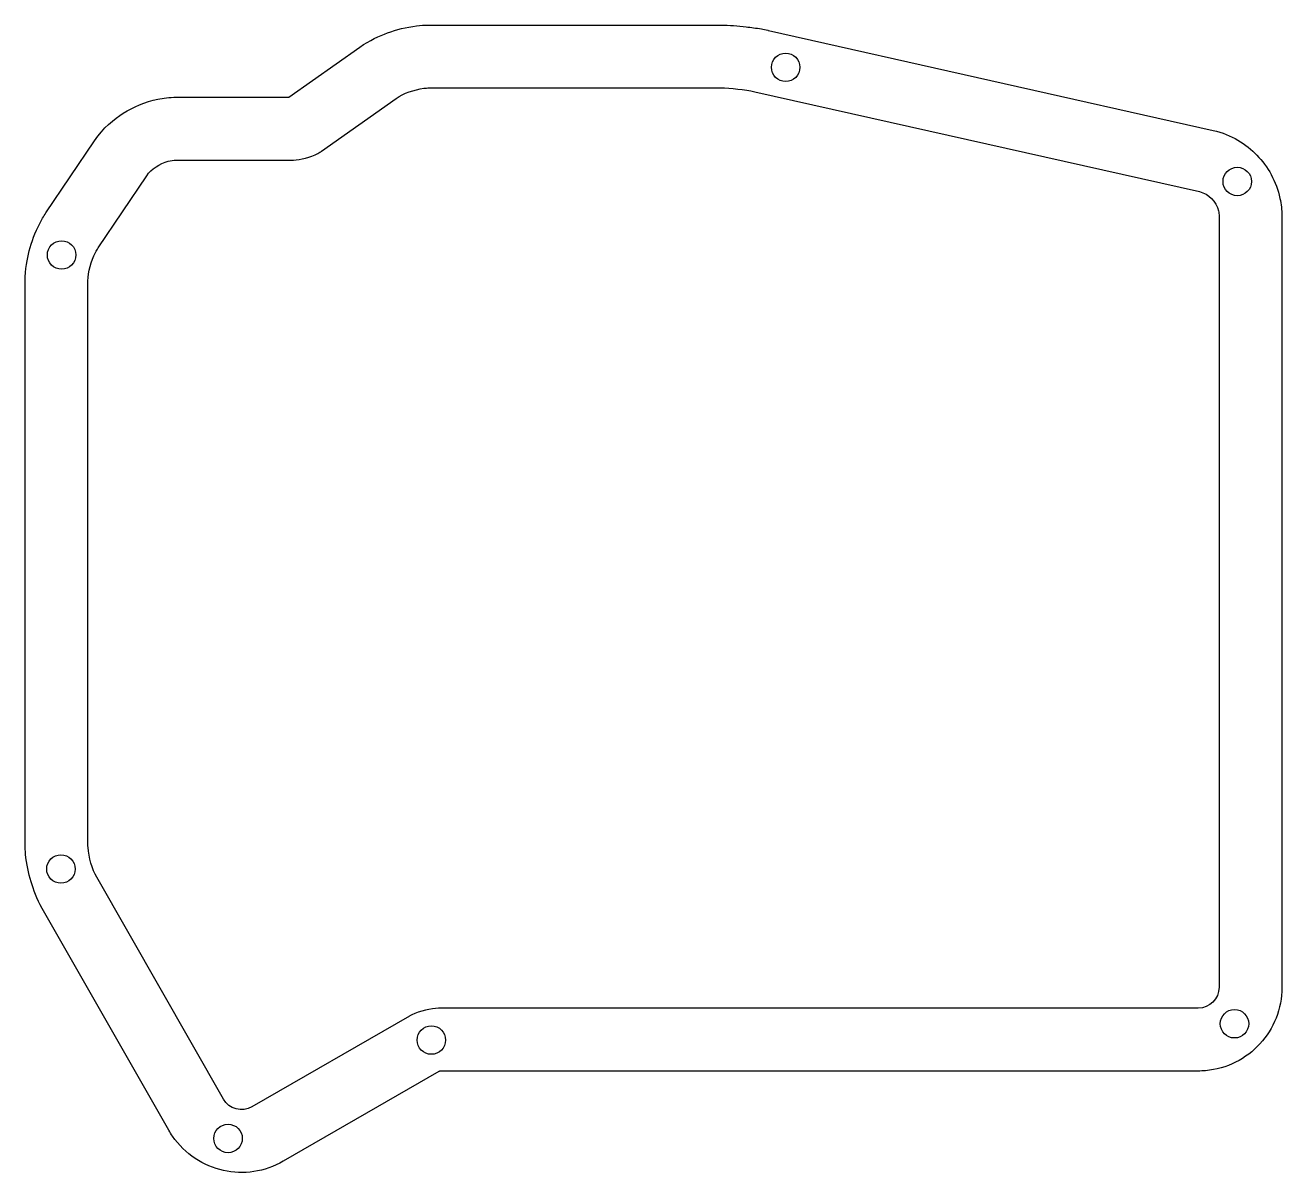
# Model space of a CAD drawing. Header units: millimetres. Extents: x 1247 to 1397, y 46 to 183.
import ezdxf

# ---------------------------------------------------------------- set-up
doc = ezdxf.new("R2010")
doc.units = ezdxf.units.MM
doc.layers.get('0').update_dxf_attribs({"linetype": 'CONTINUOUS'})

msp = doc.modelspace()

# ---------------------------------------------------------------- linework, layer by layer
for p, q in [((1295.34, 182.91), (1330.17, 182.91)), ((1335.87, 182.28), (1388.99, 170.33)), ((1278.61, 174.29), (1287.09, 180.29)), ((1265.15, 174.29), (1278.61, 174.29)), ((1282.5, 167.85), (1291.41, 174.16)), ((1295.34, 175.41), (1330.17, 175.41)), ((1334.23, 174.96), (1387.34, 163.02)), ((1249.59, 160.48), (1255.4, 169.1)), ((1265.15, 166.79), (1279.15, 166.79)), ((1255.81, 156.29), (1261.62, 164.91)), ((1389.69, 160.09), (1389.69, 67.99)), ((1397.19, 160.09), (1397.19, 67.99)), ((1247.11, 85.11), (1247.11, 152.35)), ((1254.61, 85.11), (1254.61, 152.35)), ((1270.78, 54.63), (1255.66, 81.13)), ((1264.27, 50.91), (1249.15, 77.41)), ((1292.99, 64.56), (1274.19, 53.71)), ((1387.19, 65.49), (1296.47, 65.49)), ((1296.53, 57.94), (1277.94, 47.21)), ((1387.19, 57.99), (1296.72, 57.99))]:
    msp.add_line(p, q)
for centre in [(1337.93, 177.87), (1391.86, 164.23), (1251.46, 155.46), (1251.38, 82.12), (1391.53, 63.64), (1295.62, 61.69), (1271.34, 49.94)]:
    msp.add_circle(centre, 1.7)
for points, knots in [([(1287.09, 180.29), (1287.09, 180.29), (1287.09, 180.29), (1287.09, 180.29), (1288.26, 181.11), (1289.4, 181.62), (1290.38, 181.98), (1291.45, 182.36), (1292.6, 182.67), (1293.86, 182.82), (1294.31, 182.87), (1294.8, 182.91), (1295.34, 182.91)], [-0.000223, -0.000223, -0.000223, -0.000223, 0, 0, 0, 0.415624, 0.415624, 0.415624, 0.849586, 0.849586, 0.849586, 1, 1, 1, 1]), ([(1330.17, 182.91), (1331.23, 182.91), (1332.23, 182.82), (1333.2, 182.71), (1333.8, 182.64), (1334.41, 182.56), (1335.03, 182.45), (1335.28, 182.4), (1335.54, 182.35), (1335.79, 182.29), (1335.82, 182.29), (1335.85, 182.28), (1335.87, 182.28), (1335.87, 182.28), (1335.87, 182.28), (1335.87, 182.28)], [0, 0, 0, 0, 0.530211, 0.530211, 0.530211, 0.856116, 0.856116, 0.856116, 0.987953, 0.987953, 0.987953, 1.000814, 1.000814, 1.000814, 1.001303, 1.001303, 1.001303, 1.001303]), ([(1255.4, 169.1), (1256.43, 170.63), (1257.7, 171.67), (1258.83, 172.38), (1260.02, 173.14), (1261.4, 173.74), (1262.95, 174.06), (1263.61, 174.2), (1264.35, 174.29), (1265.15, 174.29)], [0.0004676, 0.0004676, 0.0004676, 0.0004676, 0.4069903, 0.4069903, 0.4069903, 0.826909, 0.826909, 0.826909, 1, 1, 1, 1]), ([(1291.41, 174.16), (1292.28, 174.77), (1293.57, 175.22), (1294.71, 175.36), (1294.92, 175.39), (1295.13, 175.41), (1295.34, 175.41)], [0, 0, 0, 0, 0.838783, 0.838783, 0.838783, 1, 1, 1, 1]), ([(1330.17, 175.41), (1331.33, 175.41), (1333.1, 175.21), (1334.23, 174.96), (1334.23, 174.96), (1334.23, 174.96), (1334.23, 174.96)], [0, 0, 0, 0, 1, 1, 1, 1.000081, 1.000081, 1.000081, 1.000081]), ([(1388.99, 170.33), (1391.17, 169.85), (1392.94, 168.69), (1394.21, 167.37), (1395.51, 166.02), (1396.53, 164.26), (1396.96, 162.21), (1397.1, 161.54), (1397.19, 160.83), (1397.19, 160.09)], [0.0003059, 0.0003059, 0.0003059, 0.0003059, 0.4252412, 0.4252412, 0.4252412, 0.8613923, 0.8613923, 0.8613923, 1, 1, 1, 1]), ([(1261.62, 164.91), (1262.18, 165.75), (1263.18, 166.37), (1264.19, 166.65), (1264.51, 166.74), (1264.84, 166.79), (1265.15, 166.79)], [0.00009, 0.00009, 0.00009, 0.00009, 0.7609318, 0.7609318, 0.7609318, 1, 1, 1, 1]), ([(1279.15, 166.79), (1279.94, 166.79), (1281.22, 167.14), (1282.06, 167.59), (1282.23, 167.67), (1282.37, 167.76), (1282.5, 167.85)], [0, 0, 0, 0, 0.838783, 0.838783, 0.838783, 1, 1, 1, 1]), ([(1387.34, 163.02), (1388.46, 162.77), (1389.34, 161.83), (1389.61, 160.74), (1389.66, 160.53), (1389.69, 160.31), (1389.69, 160.09)], [0.0000655, 0.0000655, 0.0000655, 0.0000655, 0.8390815, 0.8390815, 0.8390815, 1, 1, 1, 1]), ([(1247.11, 152.35), (1247.11, 153.75), (1247.34, 154.95), (1247.6, 155.95), (1247.89, 157.03), (1248.28, 158.13), (1248.85, 159.23), (1249.06, 159.62), (1249.3, 160.05), (1249.59, 160.48)], [0, 0, 0, 0, 0.415553, 0.415553, 0.415553, 0.849435, 0.849435, 0.849435, 1, 1, 1, 1]), ([(1254.61, 152.35), (1254.61, 153.41), (1254.98, 154.75), (1255.51, 155.77), (1255.6, 155.96), (1255.7, 156.13), (1255.81, 156.29)], [0, 0, 0, 0, 0.846325, 0.846325, 0.846325, 1, 1, 1, 1]), ([(1249.15, 77.41), (1248.5, 78.55), (1248.1, 79.64), (1247.82, 80.59), (1247.51, 81.61), (1247.27, 82.71), (1247.16, 83.9), (1247.13, 84.27), (1247.11, 84.67), (1247.11, 85.11)], [0.0005082, 0.0005082, 0.0005082, 0.0005082, 0.4228516, 0.4228516, 0.4228516, 0.8642771, 0.8642771, 0.8642771, 1, 1, 1, 1]), ([(1255.66, 81.13), (1255.12, 82.08), (1254.71, 83.52), (1254.62, 84.69), (1254.61, 84.84), (1254.61, 84.98), (1254.61, 85.11)], [0.0000739, 0.0000739, 0.0000739, 0.0000739, 0.8897928, 0.8897928, 0.8897928, 1, 1, 1, 1]), ([(1397.19, 67.99), (1397.19, 65.41), (1396.19, 63.03), (1394.57, 61.25), (1392.93, 59.45), (1390.63, 58.25), (1388.05, 58.03), (1387.76, 58), (1387.47, 57.99), (1387.19, 57.99)], [0, 0, 0, 0, 0.470079, 0.470079, 0.470079, 0.947297, 0.947297, 0.947297, 1, 1, 1, 1]), ([(1296.47, 65.49), (1295.62, 65.49), (1294.19, 65.15), (1293.3, 64.72), (1293.19, 64.67), (1293.08, 64.61), (1292.99, 64.56), (1292.99, 64.56), (1292.99, 64.56), (1292.99, 64.56)], [0, 0, 0, 0, 0.888379, 0.888379, 0.888379, 1, 1, 1, 1.000038, 1.000038, 1.000038, 1.000038]), ([(1296.72, 57.99), (1296.66, 57.98), (1296.6, 57.96), (1296.59, 57.96), (1296.58, 57.96), (1296.56, 57.95), (1296.53, 57.94)], [0.3549589, 0.3549589, 0.3549589, 0.3549589, 0.5318447, 0.5318447, 0.5318447, 0.6307287, 0.6307287, 0.6307287, 0.6307287]), ([(1277.94, 47.21), (1275.71, 45.93), (1273.15, 45.59), (1270.8, 46.11), (1268.39, 46.64), (1266.18, 48.06), (1264.71, 50.21), (1264.55, 50.44), (1264.41, 50.67), (1264.27, 50.91), (1264.27, 50.91), (1264.27, 50.91), (1264.27, 50.91)], [0.000137, 0.000137, 0.000137, 0.000137, 0.468509, 0.468509, 0.468509, 0.949629, 0.949629, 0.949629, 1, 1, 1, 1.000144, 1.000144, 1.000144, 1.000144])]:
    msp.add_open_spline(points, degree=3, knots=knots)
for points in [[(1389.69, 67.99), (1389.69, 66.62), (1388.56, 65.49), (1387.19, 65.49)], [(1274.19, 53.71), (1273, 53.02), (1271.46, 53.44), (1270.78, 54.63)]]:
    msp.add_open_spline(points, degree=3)

doc.saveas('drawing.dxf')
